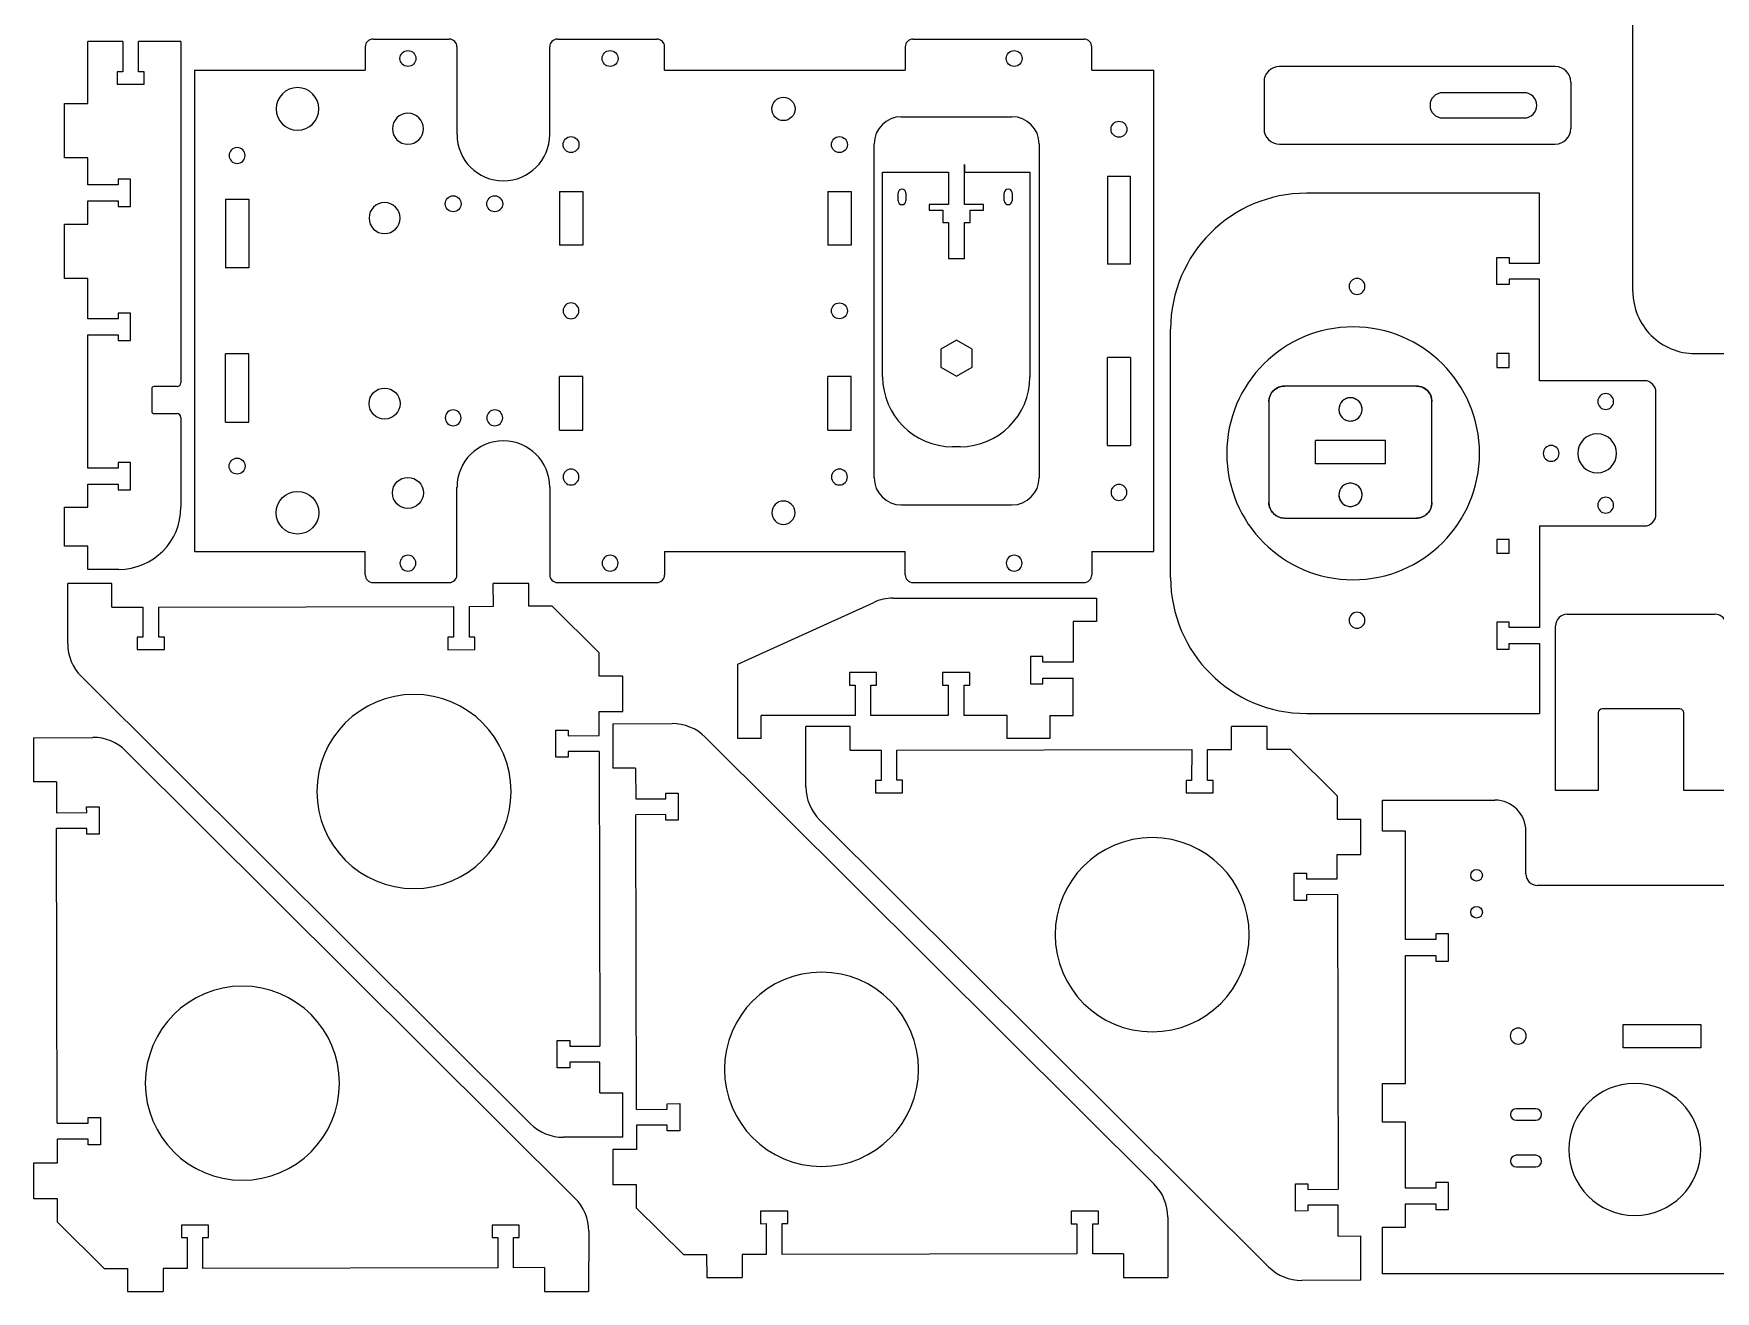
# Model space of a CAD drawing. Header units: millimetres. Extents: x -1441 to -172, y -752 to 2.
# Drawn here: x -1441.3 to -1008.1, y -751.8 to -427.9 of the extents above; entities that cross this region are included whole.
import ezdxf

# ---------------------------------------------------------------- set-up
doc = ezdxf.new("R2010")
doc.units = ezdxf.units.MM
doc.linetypes.add('HIDDEN', pattern=[9.525, 6.35, -3.175])
doc.layers.get('0').update_dxf_attribs({"color": 253, "lineweight": 70, "true_color": 0x8faf8f})
doc.layers.add('Hidden', color=38, linetype='HIDDEN', lineweight=70, true_color=0x482605)

msp = doc.modelspace()

# ---------------------------------------------------------------- linework, layer by layer
at = {"color": 38, "lineweight": -3, "true_color": 0x482605}
for p, q in [((-1029.37, -494.27), (-1029.37, -362.27)), ((-1418.32, -429.87), (-1427.32, -429.87)), ((-1427.32, -445.82), (-1427.32, -429.87)), ((-1418.32, -429.87), (-1418.32, -437.67)), ((-1403.32, -429.87), (-1414.22, -429.87)), ((-1414.22, -437.67), (-1414.22, -429.87)), ((-1403.32, -429.87), (-1403.32, -517.77)), ((-1355.85, -431.26), (-1355.85, -437.26)), ((-1353.85, -429.26), (-1334.22, -429.26)), ((-1332.22, -431.26), (-1332.22, -453.86)), ((-1308.35, -453.86), (-1308.35, -431.26)), ((-1306.35, -429.26), (-1280.74, -429.26)), ((-1278.74, -437.26), (-1278.74, -431.26)), ((-1216.78, -431.26), (-1216.78, -437.26)), ((-1214.78, -429.26), (-1170.73, -429.26)), ((-1168.73, -437.26), (-1168.73, -431.26)), ((-1399.85, -437.26), (-1355.85, -437.26)), ((-1399.85, -437.26), (-1399.85, -561.26)), ((-1278.74, -437.26), (-1216.78, -437.26)), ((-1168.73, -437.26), (-1152.73, -437.26)), ((-1152.73, -561.26), (-1152.73, -437.26)), ((-1419.77, -437.67), (-1419.77, -440.87)), ((-1418.32, -437.67), (-1419.77, -437.67)), ((-1419.77, -440.87), (-1412.77, -440.87)), ((-1412.77, -437.67), (-1414.22, -437.67)), ((-1412.77, -440.87), (-1412.77, -437.67)), ((-1433.32, -445.82), (-1427.32, -445.82)), ((-1433.32, -459.82), (-1433.32, -445.82)), ((-1217.79, -449.26), (-1189.29, -449.26)), ((-1224.79, -542.26), (-1224.79, -456.26)), ((-1182.29, -456.26), (-1182.29, -542.26)), ((-1427.32, -459.82), (-1433.32, -459.82)), ((-1427.32, -466.82), (-1427.32, -459.82)), ((-1201.53, -461.54), (-1201.53, -463.54)), ((-1201.53, -463.54), (-1201.53, -461.54)), ((-1201.53, -461.54), (-1201.53, -461.54)), ((-1419.52, -466.82), (-1427.32, -466.82)), ((-1419.52, -465.37), (-1419.52, -466.82)), ((-1416.32, -465.37), (-1419.52, -465.37)), ((-1416.32, -472.37), (-1416.32, -465.37)), ((-1222.61, -463.54), (-1205.63, -463.54)), ((-1222.61, -516.27), (-1222.61, -463.54)), ((-1205.63, -463.54), (-1205.63, -471.91)), ((-1201.53, -471.91), (-1201.53, -463.54)), ((-1201.53, -463.54), (-1184.66, -463.54)), ((-1184.66, -463.54), (-1184.66, -516.27)), ((-1164.73, -464.54), (-1158.73, -464.54)), ((-1164.73, -464.54), (-1164.73, -487.21)), ((-1158.73, -487.21), (-1158.73, -464.54)), ((-1427.32, -470.92), (-1419.52, -470.92)), ((-1427.32, -476.92), (-1427.32, -470.92)), ((-1419.52, -470.92), (-1419.52, -472.37)), ((-1391.85, -470.54), (-1385.85, -470.54)), ((-1391.85, -470.54), (-1391.85, -488.21)), ((-1385.85, -470.54), (-1385.85, -488.21)), ((-1305.85, -468.54), (-1305.85, -482.31)), ((-1305.85, -468.54), (-1299.85, -468.54)), ((-1299.85, -468.54), (-1299.85, -482.31)), ((-1236.73, -468.54), (-1236.73, -482.31)), ((-1236.73, -468.54), (-1230.73, -468.54)), ((-1230.73, -468.54), (-1230.73, -482.31)), ((-1218.63, -470.91), (-1218.63, -468.91)), ((-1216.63, -468.91), (-1216.63, -470.91)), ((-1210.63, -471.91), (-1210.63, -473.34)), ((-1205.63, -471.91), (-1210.63, -471.91)), ((-1196.63, -471.91), (-1201.53, -471.91)), ((-1196.63, -473.34), (-1196.63, -471.91)), ((-1191.27, -470.91), (-1191.27, -468.91)), ((-1189.27, -468.91), (-1189.27, -470.91)), ((-1053.43, -468.97), (-1113.43, -468.97)), ((-1053.43, -486.97), (-1053.43, -468.97)), ((-1419.52, -472.37), (-1416.32, -472.37)), ((-1210.63, -473.34), (-1207.08, -473.34)), ((-1207.08, -473.34), (-1207.08, -476.54)), ((-1200.08, -473.34), (-1196.63, -473.34)), ((-1200.08, -476.54), (-1200.08, -473.34)), ((-1433.32, -476.92), (-1427.32, -476.92)), ((-1433.32, -490.92), (-1433.32, -476.92)), ((-1207.08, -476.54), (-1205.63, -476.54)), ((-1205.63, -476.54), (-1205.63, -485.74)), ((-1201.53, -476.54), (-1200.08, -476.54)), ((-1201.53, -485.74), (-1201.53, -476.54)), ((-1299.85, -482.31), (-1305.85, -482.31)), ((-1230.73, -482.31), (-1236.73, -482.31)), ((-1385.85, -488.21), (-1391.85, -488.21)), ((-1205.63, -485.74), (-1201.53, -485.74)), ((-1158.73, -487.21), (-1164.73, -487.21)), ((-1064.43, -492.52), (-1064.43, -485.52)), ((-1064.43, -485.52), (-1061.23, -485.52)), ((-1061.23, -485.52), (-1061.23, -486.97)), ((-1061.23, -486.97), (-1053.43, -486.97)), ((-1427.32, -490.92), (-1433.32, -490.92)), ((-1427.32, -501.32), (-1427.32, -490.92)), ((-1061.23, -492.52), (-1064.43, -492.52)), ((-1053.43, -491.07), (-1061.23, -491.07)), ((-1061.23, -491.07), (-1061.23, -492.52)), ((-1053.43, -517.27), (-1053.43, -491.07)), ((-1419.52, -501.32), (-1427.32, -501.32)), ((-1419.52, -499.87), (-1419.52, -501.32)), ((-1416.32, -499.87), (-1419.52, -499.87)), ((-1416.32, -506.87), (-1416.32, -499.87)), ((-1427.32, -505.42), (-1419.52, -505.42)), ((-1427.32, -539.82), (-1427.32, -505.42)), ((-1419.52, -505.42), (-1419.52, -506.87)), ((-1148.43, -567.97), (-1148.43, -503.97)), ((-1419.52, -506.87), (-1416.32, -506.87)), ((-1385.85, -510.31), (-1391.85, -510.31)), ((-1391.85, -527.98), (-1391.85, -510.31)), ((-1385.85, -527.98), (-1385.85, -510.31)), ((-1203.57, -506.82), (-1207.57, -509.13)), ((-1207.57, -509.13), (-1207.57, -513.75)), ((-1199.57, -509.13), (-1203.57, -506.82)), ((-1199.57, -513.75), (-1199.57, -509.13)), ((-1064.43, -510.22), (-1064.43, -513.82)), ((-1061.23, -510.22), (-1064.43, -510.22)), ((-1061.23, -513.82), (-1061.23, -510.22)), ((-1013.37, -510.27), (-189.72, -510.27)), ((-1207.57, -513.75), (-1203.57, -516.06)), ((-1203.57, -516.06), (-1199.57, -513.75)), ((-1158.73, -511.31), (-1164.73, -511.31)), ((-1164.73, -533.98), (-1164.73, -511.31)), ((-1158.73, -511.31), (-1158.73, -533.98)), ((-1064.43, -513.82), (-1061.23, -513.82)), ((-1410.82, -519.27), (-1410.82, -525.22)), ((-1404.32, -518.77), (-1410.32, -518.77)), ((-1305.85, -529.98), (-1305.85, -516.21)), ((-1299.85, -516.21), (-1305.85, -516.21)), ((-1299.85, -529.98), (-1299.85, -516.21)), ((-1236.73, -529.98), (-1236.73, -516.21)), ((-1230.73, -516.21), (-1236.73, -516.21)), ((-1230.73, -529.98), (-1230.73, -516.21)), ((-1085.13, -518.65), (-1119.13, -518.65)), ((-1026.43, -517.27), (-1053.43, -517.27)), ((-1123.13, -522.65), (-1123.13, -548.65)), ((-1081.13, -548.65), (-1081.13, -522.65)), ((-1023.43, -551.67), (-1023.43, -520.27)), ((-1410.32, -525.72), (-1404.32, -525.72)), ((-1403.32, -526.72), (-1403.32, -549.87)), ((-1391.85, -527.98), (-1385.85, -527.98)), ((-1305.85, -529.98), (-1299.85, -529.98)), ((-1236.73, -529.98), (-1230.73, -529.98)), ((-1093.13, -532.65), (-1111.13, -532.65)), ((-1111.13, -538.65), (-1111.13, -532.65)), ((-1093.13, -538.65), (-1093.13, -532.65)), ((-1202.66, -534.27), (-1204.61, -534.27)), ((-1164.73, -533.98), (-1158.73, -533.98)), ((-1419.52, -539.82), (-1427.32, -539.82)), ((-1419.52, -538.37), (-1419.52, -539.82)), ((-1416.32, -538.37), (-1419.52, -538.37)), ((-1416.32, -545.37), (-1416.32, -538.37)), ((-1093.13, -538.65), (-1111.13, -538.65)), ((-1427.32, -543.92), (-1419.52, -543.92)), ((-1427.32, -549.87), (-1427.32, -543.92)), ((-1419.52, -543.92), (-1419.52, -545.37)), ((-1419.52, -545.37), (-1416.32, -545.37)), ((-1332.22, -567.26), (-1332.22, -544.66)), ((-1308.35, -544.66), (-1308.35, -567.26)), ((-1433.32, -549.87), (-1427.32, -549.87)), ((-1433.32, -559.87), (-1433.32, -549.87)), ((-1217.79, -549.26), (-1189.29, -549.26)), ((-1119.13, -552.65), (-1085.13, -552.65)), ((-1061.23, -558.12), (-1064.43, -558.12)), ((-1064.43, -558.12), (-1064.43, -561.72)), ((-1061.23, -561.72), (-1061.23, -558.12)), ((-1053.43, -554.67), (-1026.43, -554.67)), ((-1053.43, -554.67), (-1053.43, -580.87)), ((-1427.32, -559.87), (-1433.32, -559.87)), ((-1427.32, -565.87), (-1427.32, -559.87)), ((-1399.85, -561.26), (-1355.85, -561.26)), ((-1355.85, -567.26), (-1355.85, -561.26)), ((-1278.74, -561.26), (-1278.74, -567.26)), ((-1278.74, -561.26), (-1216.78, -561.26)), ((-1216.78, -567.26), (-1216.78, -561.26)), ((-1168.73, -561.26), (-1152.73, -561.26)), ((-1168.73, -561.26), (-1168.73, -567.26)), ((-1064.43, -561.72), (-1061.23, -561.72)), ((-1419.32, -565.87), (-1427.32, -565.87)), ((-1421.08, -569.46), (-1432.48, -569.46)), ((-1432.48, -584.97), (-1432.48, -569.46)), ((-1421.07, -575.57), (-1421.08, -569.46)), ((-1353.85, -569.26), (-1334.22, -569.26)), ((-1313.71, -569.46), (-1322.86, -569.46)), ((-1322.85, -575.37), (-1322.86, -569.46)), ((-1313.7, -575.35), (-1313.71, -569.46)), ((-1306.35, -569.26), (-1280.74, -569.26)), ((-1214.78, -569.26), (-1170.73, -569.26)), ((-1421.07, -575.57), (-1413.13, -575.56)), ((-1413.13, -575.56), (-1413.14, -583.32)), ((-1409.04, -575.55), (-1333.13, -575.39)), ((-1409.04, -583.31), (-1409.04, -575.55)), ((-1333.13, -575.39), (-1333.14, -583.34)), ((-1329.04, -575.38), (-1322.85, -575.37)), ((-1329.04, -583.33), (-1329.04, -575.38)), ((-1307.7, -575.34), (-1313.7, -575.35)), ((-1307.7, -575.34), (-1295.67, -587.31)), ((-1259.86, -590.28), (-1224.9, -574.36)), ((-1219.93, -573.28), (-1167.56, -573.28)), ((-1167.56, -573.28), (-1167.56, -579.28)), ((-1167.56, -579.28), (-1173.56, -579.28)), ((-1173.56, -579.28), (-1173.56, -589.77)), ((-1064.43, -579.42), (-1064.43, -586.42)), ((-1061.23, -579.42), (-1064.43, -579.42)), ((-1061.23, -580.87), (-1061.23, -579.42)), ((-1046.28, -577.41), (-1008.28, -577.41)), ((-1414.59, -583.32), (-1414.59, -586.52)), ((-1413.14, -583.32), (-1414.59, -583.32)), ((-1407.59, -583.31), (-1409.04, -583.31)), ((-1407.59, -586.51), (-1407.59, -583.31)), ((-1334.59, -583.34), (-1334.59, -586.54)), ((-1333.14, -583.34), (-1334.59, -583.34)), ((-1327.59, -583.32), (-1329.04, -583.33)), ((-1327.59, -586.52), (-1327.59, -583.32)), ((-1053.43, -580.87), (-1061.23, -580.87)), ((-1049.28, -622.79), (-1049.28, -580.41)), ((-1414.59, -586.52), (-1407.59, -586.51)), ((-1334.59, -586.54), (-1327.59, -586.52)), ((-1295.67, -587.31), (-1295.66, -593.31)), ((-1184.56, -588.32), (-1184.56, -595.32)), ((-1181.36, -588.32), (-1184.56, -588.32)), ((-1181.36, -589.77), (-1181.36, -588.32)), ((-1064.43, -586.42), (-1061.23, -586.42)), ((-1061.23, -584.97), (-1053.43, -584.97)), ((-1061.23, -586.42), (-1061.23, -584.97)), ((-1053.43, -584.97), (-1053.43, -602.97)), ((-1295.66, -593.31), (-1289.66, -593.3)), ((-1289.66, -593.3), (-1289.53, -593.42)), ((-1259.86, -609.46), (-1259.86, -590.28)), ((-1231.16, -592.46), (-1231.16, -595.66)), ((-1224.16, -592.46), (-1231.16, -592.46)), ((-1224.16, -595.66), (-1224.16, -592.46)), ((-1207.16, -592.46), (-1207.16, -595.66)), ((-1200.16, -592.46), (-1207.16, -592.46)), ((-1200.16, -595.66), (-1200.16, -592.46)), ((-1173.56, -589.77), (-1181.36, -589.77)), ((-1428.95, -593.48), (-1313.31, -708.64)), ((-1289.53, -602.45), (-1289.53, -593.42)), ((-1231.16, -595.66), (-1229.71, -595.66)), ((-1229.71, -595.66), (-1229.71, -603.46)), ((-1225.61, -595.66), (-1224.16, -595.66)), ((-1225.61, -603.46), (-1225.61, -595.66)), ((-1207.16, -595.66), (-1205.71, -595.66)), ((-1205.71, -595.66), (-1205.71, -603.46)), ((-1201.61, -595.66), (-1200.16, -595.66)), ((-1201.61, -603.46), (-1201.61, -595.66)), ((-1184.56, -595.32), (-1181.36, -595.32)), ((-1181.36, -593.87), (-1173.56, -593.87)), ((-1181.36, -595.32), (-1181.36, -593.87)), ((-1173.56, -603.46), (-1173.56, -593.87)), ((-1017.28, -601.79), (-1037.28, -601.79)), ((-1295.64, -602.46), (-1289.53, -602.45)), ((-1295.62, -608.66), (-1295.64, -602.46)), ((-1292.09, -605.64), (-1276.83, -605.57)), ((-1292.09, -605.64), (-1292.09, -617.04)), ((-1253.86, -609.46), (-1253.86, -603.46)), ((-1229.71, -603.46), (-1253.86, -603.46)), ((-1230.96, -606.34), (-1242.36, -606.34)), ((-1242.36, -621.85), (-1242.36, -606.34)), ((-1230.95, -612.45), (-1230.96, -606.34)), ((-1205.71, -603.46), (-1225.61, -603.46)), ((-1190.56, -603.46), (-1201.61, -603.46)), ((-1190.56, -609.46), (-1190.56, -603.46)), ((-1179.56, -603.46), (-1173.56, -603.46)), ((-1179.56, -603.46), (-1179.56, -609.46)), ((-1123.59, -606.34), (-1132.74, -606.34)), ((-1132.73, -612.25), (-1132.74, -606.34)), ((-1123.58, -612.23), (-1123.59, -606.34)), ((-1113.43, -602.97), (-1053.43, -602.97)), ((-1038.28, -602.79), (-1038.28, -622.79)), ((-1016.28, -622.79), (-1016.28, -602.79)), ((-1441.25, -609.22), (-1425.99, -609.15)), ((-1441.25, -609.22), (-1441.25, -620.62)), ((-1306.77, -607.25), (-1303.57, -607.24)), ((-1306.75, -614.25), (-1306.77, -607.25)), ((-1303.57, -607.24), (-1303.57, -608.69)), ((-1303.57, -608.69), (-1295.62, -608.66)), ((-1152.67, -724.23), (-1268.31, -609.07)), ((-1253.86, -609.46), (-1259.86, -609.46)), ((-1179.56, -609.46), (-1190.56, -609.46)), ((-1301.83, -727.81), (-1417.47, -612.65)), ((-1303.55, -614.24), (-1306.75, -614.25)), ((-1295.61, -612.75), (-1303.56, -612.79)), ((-1303.56, -612.79), (-1303.55, -614.24)), ((-1295.61, -612.75), (-1295.44, -688.66)), ((-1230.95, -612.45), (-1223.01, -612.44)), ((-1223.01, -612.44), (-1223.02, -620.2)), ((-1218.92, -612.43), (-1143.01, -612.27)), ((-1218.92, -620.19), (-1218.92, -612.43)), ((-1143.01, -612.27), (-1143.02, -620.22)), ((-1138.92, -612.26), (-1132.73, -612.25)), ((-1138.92, -620.21), (-1138.92, -612.26)), ((-1117.58, -612.22), (-1123.58, -612.23)), ((-1117.58, -612.22), (-1105.55, -624.19)), ((-1286.21, -617.03), (-1292.09, -617.04)), ((-1286.21, -617.03), (-1286.19, -624.96)), ((-1435.37, -620.61), (-1441.25, -620.62)), ((-1435.37, -620.61), (-1435.35, -628.54)), ((-1278.44, -623.48), (-1275.24, -623.46)), ((-1278.43, -624.93), (-1278.44, -623.48)), ((-1275.24, -623.46), (-1275.22, -630.46)), ((-1224.47, -620.2), (-1224.47, -623.4)), ((-1223.02, -620.2), (-1224.47, -620.2)), ((-1224.47, -623.4), (-1217.47, -623.39)), ((-1217.47, -620.19), (-1218.92, -620.19)), ((-1217.47, -623.39), (-1217.47, -620.19)), ((-1144.47, -620.22), (-1144.47, -623.42)), ((-1143.02, -620.22), (-1144.47, -620.22)), ((-1144.47, -623.42), (-1137.47, -623.4)), ((-1137.47, -620.2), (-1138.92, -620.21)), ((-1137.47, -623.4), (-1137.47, -620.2)), ((-1038.28, -622.79), (-1049.28, -622.79)), ((-1005.28, -622.79), (-1016.28, -622.79)), ((-1427.6, -627.06), (-1424.4, -627.04)), ((-1427.59, -628.51), (-1427.6, -627.06)), ((-1424.4, -627.04), (-1424.38, -634.04)), ((-1286.19, -624.96), (-1278.43, -624.93)), ((-1105.55, -624.19), (-1105.54, -630.19)), ((-1093.9, -633.27), (-1093.9, -625.27)), ((-1093.9, -625.27), (-1064.93, -625.27)), ((-1093.9, -633.27), (-1093.9, -625.27)), ((-1435.35, -628.54), (-1427.59, -628.51)), ((-1278.42, -629.02), (-1286.18, -629.05)), ((-1286.01, -704.96), (-1286.18, -629.05)), ((-1278.42, -630.47), (-1278.42, -629.02)), ((-1275.22, -630.46), (-1278.42, -630.47)), ((-1238.83, -630.36), (-1123.19, -745.52)), ((-1105.54, -630.19), (-1099.54, -630.18)), ((-1099.54, -630.18), (-1099.41, -630.3)), ((-1099.41, -639.33), (-1099.41, -630.3)), ((-1427.58, -632.6), (-1435.34, -632.63)), ((-1435.17, -708.54), (-1435.34, -632.63)), ((-1427.58, -634.05), (-1427.58, -632.6)), ((-1424.38, -634.04), (-1427.58, -634.05)), ((-1087.9, -633.27), (-1093.9, -633.27)), ((-1087.9, -661.22), (-1087.9, -633.27)), ((-1087.9, -661.22), (-1087.9, -633.27)), ((-1056.93, -644.27), (-1056.93, -633.27)), ((-1105.52, -639.34), (-1099.41, -639.33)), ((-1105.5, -645.54), (-1105.52, -639.34)), ((-1116.65, -644.13), (-1113.45, -644.12)), ((-1116.63, -651.13), (-1116.65, -644.13)), ((-1113.45, -644.12), (-1113.45, -645.57)), ((-1113.45, -645.57), (-1105.5, -645.54)), ((-1105.49, -649.63), (-1113.44, -649.67)), ((-1113.44, -649.67), (-1113.43, -651.12)), ((-1105.49, -649.63), (-1105.32, -725.54)), ((-300.88, -647.27), (-1053.93, -647.27)), ((-1113.43, -651.12), (-1116.63, -651.13)), ((-1080.1, -661.22), (-1087.9, -661.22)), ((-1080.1, -659.77), (-1080.1, -661.22)), ((-1076.9, -659.77), (-1080.1, -659.77)), ((-1076.9, -666.77), (-1076.9, -659.77)), ((-1087.9, -698.27), (-1087.9, -665.32)), ((-1087.9, -698.27), (-1087.9, -665.32)), ((-1087.9, -665.32), (-1080.1, -665.32)), ((-1080.1, -665.32), (-1080.1, -666.77)), ((-1080.1, -666.77), (-1076.9, -666.77)), ((-1031.85, -683.06), (-1011.85, -683.06)), ((-1031.85, -689.06), (-1031.85, -683.06)), ((-1011.85, -683.06), (-1011.85, -689.06)), ((-1306.4, -687.25), (-1303.2, -687.24)), ((-1306.39, -694.25), (-1306.4, -687.25)), ((-1303.2, -687.24), (-1303.2, -688.69)), ((-1303.2, -688.69), (-1295.44, -688.66)), ((-1295.43, -692.75), (-1303.19, -692.78)), ((-1303.19, -692.78), (-1303.19, -694.23)), ((-1295.41, -700.69), (-1295.43, -692.75)), ((-1011.85, -689.06), (-1031.85, -689.06)), ((-1303.19, -694.23), (-1306.39, -694.25)), ((-1295.41, -700.69), (-1289.53, -700.67)), ((-1289.53, -712.07), (-1289.53, -700.67)), ((-1093.9, -708.27), (-1093.9, -698.27)), ((-1093.9, -708.27), (-1093.9, -698.27)), ((-1093.9, -698.27), (-1087.9, -698.27)), ((-1286.01, -704.96), (-1278.06, -704.93)), ((-1278.07, -703.48), (-1274.87, -703.46)), ((-1278.06, -704.93), (-1278.07, -703.48)), ((-1274.87, -703.46), (-1274.85, -710.46)), ((-1054.41, -704.77), (-1059.41, -704.77)), ((-1435.17, -708.54), (-1427.22, -708.51)), ((-1427.23, -707.06), (-1424.03, -707.04)), ((-1427.22, -708.51), (-1427.23, -707.06)), ((-1424.03, -707.04), (-1424.01, -714.04)), ((-1278.06, -709.02), (-1286, -709.05)), ((-1286, -709.05), (-1285.99, -715.25)), ((-1278.05, -710.47), (-1278.06, -709.02)), ((-1087.9, -708.27), (-1093.9, -708.27)), ((-1087.9, -725.22), (-1087.9, -708.27)), ((-1087.9, -725.22), (-1087.9, -708.27)), ((-1059.41, -707.77), (-1054.41, -707.77)), ((-1427.22, -712.6), (-1435.16, -712.63)), ((-1435.16, -712.63), (-1435.15, -718.83)), ((-1427.21, -714.05), (-1427.22, -712.6)), ((-1424.01, -714.04), (-1427.21, -714.05)), ((-1289.53, -712.07), (-1304.79, -712.14)), ((-1274.85, -710.46), (-1278.05, -710.47)), ((-1435.15, -718.83), (-1441.25, -718.84)), ((-1441.25, -718.84), (-1441.25, -727.87)), ((-1285.99, -715.25), (-1292.09, -715.26)), ((-1292.09, -715.26), (-1292.09, -724.29)), ((-1054.41, -716.77), (-1059.41, -716.77)), ((-1059.41, -719.77), (-1054.41, -719.77)), ((-1291.96, -724.41), (-1292.09, -724.29)), ((-1285.96, -724.4), (-1291.96, -724.41)), ((-1285.95, -730.4), (-1285.96, -724.4)), ((-1116.28, -724.13), (-1113.08, -724.12)), ((-1116.27, -731.13), (-1116.28, -724.13)), ((-1113.08, -724.12), (-1113.08, -725.57)), ((-1113.08, -725.57), (-1105.32, -725.54)), ((-1080.1, -725.22), (-1087.9, -725.22)), ((-1076.9, -723.77), (-1080.1, -723.77)), ((-1080.1, -723.77), (-1080.1, -725.22)), ((-1076.9, -730.77), (-1076.9, -723.77)), ((-1441.12, -727.99), (-1441.25, -727.87)), ((-1435.12, -727.98), (-1441.12, -727.99)), ((-1435.11, -733.98), (-1435.12, -727.98)), ((-1273.92, -742.37), (-1285.95, -730.4)), ((-1247.04, -731.17), (-1254.04, -731.19)), ((-1254.04, -731.19), (-1254.03, -734.39)), ((-1247.04, -734.37), (-1247.04, -731.17)), ((-1167.04, -731.19), (-1174.04, -731.2)), ((-1174.04, -731.2), (-1174.03, -734.4)), ((-1167.04, -734.39), (-1167.04, -731.19)), ((-1113.07, -731.11), (-1116.27, -731.13)), ((-1105.31, -729.63), (-1113.07, -729.66)), ((-1113.07, -729.66), (-1113.07, -731.11)), ((-1105.29, -737.57), (-1105.31, -729.63)), ((-1087.9, -735.27), (-1087.9, -729.32)), ((-1087.9, -735.27), (-1087.9, -729.32)), ((-1087.9, -729.32), (-1080.1, -729.32)), ((-1080.1, -729.32), (-1080.1, -730.77)), ((-1080.1, -730.77), (-1076.9, -730.77)), ((-1423.08, -745.95), (-1435.11, -733.98)), ((-1396.2, -734.75), (-1403.2, -734.77)), ((-1403.2, -734.77), (-1403.19, -737.97)), ((-1396.2, -737.95), (-1396.2, -734.75)), ((-1316.2, -734.77), (-1323.2, -734.78)), ((-1323.2, -734.78), (-1323.19, -737.98)), ((-1316.2, -737.97), (-1316.2, -734.77)), ((-1254.03, -734.39), (-1252.58, -734.38)), ((-1252.58, -734.38), (-1252.58, -742.33)), ((-1248.49, -742.32), (-1248.49, -734.37)), ((-1248.49, -734.37), (-1247.04, -734.37)), ((-1174.03, -734.4), (-1172.58, -734.4)), ((-1172.58, -734.4), (-1172.58, -742.16)), ((-1168.49, -742.15), (-1168.49, -734.39)), ((-1168.49, -734.39), (-1167.04, -734.39)), ((-1149.14, -732.74), (-1149.15, -748.25)), ((-1093.9, -747.27), (-1093.9, -735.27)), ((-1093.9, -747.27), (-1093.9, -735.27)), ((-1093.9, -735.27), (-1087.9, -735.27)), ((-1403.19, -737.97), (-1401.74, -737.96)), ((-1401.74, -737.96), (-1401.74, -745.91)), ((-1397.65, -745.9), (-1397.65, -737.95)), ((-1397.65, -737.95), (-1396.2, -737.95)), ((-1323.19, -737.98), (-1321.74, -737.98)), ((-1321.74, -737.98), (-1321.74, -745.74)), ((-1317.65, -745.73), (-1317.65, -737.97)), ((-1317.65, -737.97), (-1316.2, -737.97)), ((-1298.3, -736.32), (-1298.31, -751.83)), ((-1105.29, -737.57), (-1099.41, -737.55)), ((-1099.41, -748.95), (-1099.41, -737.55)), ((-1273.92, -742.37), (-1267.93, -742.36)), ((-1267.93, -742.36), (-1267.91, -748.25)), ((-1252.58, -742.33), (-1258.77, -742.34)), ((-1258.77, -742.34), (-1258.76, -748.25)), ((-1172.58, -742.16), (-1248.49, -742.32)), ((-1160.55, -742.14), (-1168.49, -742.15)), ((-1160.55, -742.14), (-1160.54, -748.25)), ((-1423.08, -745.95), (-1417.09, -745.94)), ((-1417.09, -745.94), (-1417.07, -751.83)), ((-1401.74, -745.91), (-1407.93, -745.92)), ((-1407.93, -745.92), (-1407.92, -751.83)), ((-1321.74, -745.74), (-1397.65, -745.9)), ((-1309.71, -745.72), (-1317.65, -745.73)), ((-1309.71, -745.72), (-1309.7, -751.83)), ((-1267.91, -748.25), (-1258.76, -748.25)), ((-1160.54, -748.25), (-1149.15, -748.25)), ((-1099.41, -748.95), (-1114.67, -749.02)), ((-835.42, -747.27), (-1093.9, -747.27)), ((-1417.07, -751.83), (-1407.92, -751.83)), ((-1309.7, -751.83), (-1298.31, -751.83))]:
    msp.add_line(p, q, dxfattribs=at)
at = {"color": 98, "lineweight": -3, "true_color": 0x054805}
for p, q in [((-1049.38, -436.33), (-1120.38, -436.33)), ((-1124.38, -440.33), (-1124.38, -452.33)), ((-1045.38, -440.33), (-1045.38, -452.33)), ((-1057.38, -443.08), (-1078.38, -443.08)), ((-1078.38, -449.58), (-1057.38, -449.58)), ((-1120.38, -456.33), (-1049.38, -456.33))]:
    msp.add_line(p, q, dxfattribs=at)
at = {"color": 38, "lineweight": -3, "true_color": 0x482605}
for centre, radius in [((-1344.85, -434.26), 2.05), ((-1292.79, -434.26), 2.05), ((-1188.73, -434.26), 2.05), ((-1248.15, -447.26), 3), ((-1302.85, -456.45), 2.05), ((-1233.73, -456.45), 2.05), ((-1161.73, -452.49), 2.05), ((-1333.2, -471.69), 2.05), ((-1322.5, -471.69), 2.05), ((-1233.73, -499.26), 2.05), ((-1350.86, -523.16), 4), ((-1388.85, -539.26), 2.05), ((-1344.86, -546.16), 4), ((-1373.29, -551.26), 5.5), ((-1069.63, -644.65), 1.5), ((-1069.63, -654.17), 1.5)]:
    msp.add_circle(centre, radius, dxfattribs=at)
at = {"color": 38, "lineweight": -3, "true_color": 0x482605, "extrusion": (-4.88813e-15, -4.44089e-16, -1)}
for centre, radius in [((1373.29, -447.26), 5.5), ((1388.85, -459.26), 2.05), ((1302.85, -499.26), 2.05), ((1302.85, -542.07), 2.05), ((1233.73, -542.07), 2.05), ((1161.73, -546.03), 2.05), ((1344.85, -564.26), 2.05), ((1292.79, -564.26), 2.05), ((1188.73, -564.26), 2.05)]:
    msp.add_circle(centre, radius, dxfattribs=at)
at = {"color": 38, "lineweight": -3, "true_color": 0x482605, "extrusion": (6.74793e-15, -4.44089e-16, -1)}
msp.add_circle((1344.86, -452.36), 4, dxfattribs=at)
at = {"color": 38, "lineweight": -3, "true_color": 0x482605, "extrusion": (6.74794e-15, -4.44089e-16, -1)}
msp.add_circle((1350.86, -475.36), 4, dxfattribs=at)
at = {"color": 38, "lineweight": -3, "true_color": 0x482605, "extrusion": (-3.81639e-17, -1.33799e-15, -1)}
for centre, radius in [((1100.43, -492.97), 2.05), ((1101.43, -535.97), 32.55), ((1036.38, -522.62), 2.05), ((1050.43, -535.97), 2.05), ((1036.38, -549.32), 2.05), ((1100.43, -578.97), 2.05)]:
    msp.add_circle(centre, radius, dxfattribs=at)
at = {"color": 38, "lineweight": -3, "true_color": 0x482605, "extrusion": (-4.88813e-15, 8.04814e-15, -1)}
msp.add_circle((1333.2, -526.83), 2.05, dxfattribs=at)
at = {"color": 38, "lineweight": -3, "true_color": 0x482605, "extrusion": (-4.88813e-15, 8.12542e-15, -1)}
msp.add_circle((1322.5, -526.83), 2.05, dxfattribs=at)
at = {"color": 38, "lineweight": -3, "true_color": 0x482605, "extrusion": (7.649e-16, 5.29611e-17, -1)}
msp.add_circle((1038.58, -535.97), 5, dxfattribs=at)
at = {"color": 38, "lineweight": -3, "true_color": 0x482605, "extrusion": (-1.44881e-15, -4.44089e-16, -1)}
msp.add_circle((1248.15, -551.26), 3, dxfattribs=at)
at = {"color": 38, "lineweight": -3, "true_color": 0x482605, "extrusion": (4.23709e-15, -3.82859e-16, -1)}
for centre in [(1343.3, -623.08), (1153.18, -659.96)]:
    msp.add_circle(centre, 25, dxfattribs=at)
at = {"color": 38, "lineweight": -3, "true_color": 0x482605, "extrusion": (-4.31342e-15, -5.0532e-16, -1)}
for centre in [(1238.33, -694.63), (1387.49, -698.21)]:
    msp.add_circle(centre, 25, dxfattribs=at)
at = {"color": 38, "lineweight": -3, "true_color": 0x482605, "extrusion": (3.39912e-15, -5.0532e-16, -1)}
for centre, radius in [((1058.91, -686.06), 2.05), ((1028.9, -715.27), 17)]:
    msp.add_circle(centre, radius, dxfattribs=at)
at = {"color": 38, "lineweight": -3, "true_color": 0x482605}
for centre, radius, start, end in [((-1353.85, -431.26), 2, 90, 180), ((-1334.22, -431.26), 2, 360, 90), ((-1306.35, -431.26), 2, 90, 180), ((-1280.74, -431.26), 2, 360, 90), ((-1214.78, -431.26), 2, 90, 180), ((-1170.73, -431.26), 2, 360, 90), ((-1217.79, -456.26), 7, 90, 180), ((-1189.29, -456.26), 7, 0, 90), ((-1320.28, -453.86), 11.93, 180, 0), ((-1217.63, -468.91), 1, 360, 180), ((-1217.63, -470.91), 1, 180, 0), ((-1190.27, -468.91), 1, 360, 180), ((-1190.27, -470.91), 1, 180, 0), ((-1113.43, -503.97), 35, 90, 180), ((-1013.37, -494.27), 16, 179.9998, 270), ((-1410.32, -519.27), 0.5, 90, 180), ((-1404.32, -517.77), 1, 270, 0), ((-1204.61, -516.27), 18, 180, 270), ((-1202.66, -516.27), 18, 270, 0), ((-1026.43, -520.27), 3, 360, 90), ((-1410.32, -525.22), 0.5, 180, 270), ((-1404.32, -526.72), 1, 360, 90), ((-1320.28, -544.66), 11.93, 0, 180), ((-1217.79, -542.26), 7, 180, 270), ((-1189.29, -542.26), 7, 270, 0), ((-1419.32, -549.87), 16, 270, 0), ((-1026.43, -551.67), 3, 270, 360), ((-1353.85, -567.26), 2, 180, 270), ((-1334.22, -567.26), 2, 270, 0), ((-1306.35, -567.26), 2, 180, 270), ((-1280.74, -567.26), 2, 270, 0), ((-1214.78, -567.26), 2, 180, 270), ((-1170.73, -567.26), 2, 270, 0), ((-1113.43, -567.97), 35, 180, 270), ((-1219.93, -585.28), 12, 90, 114.4743), ((-1046.28, -580.41), 3, 90, 180), ((-1008.28, -580.41), 3, 360, 90), ((-1420.48, -584.97), 12, 179.9869, 225.1178), ((-1037.28, -602.79), 1, 90, 180), ((-1017.28, -602.79), 1, 0, 90), ((-1276.78, -617.57), 12, 45.1178, 90.2628), ((-1425.94, -621.15), 12, 45.1178, 90.2628), ((-1230.36, -621.85), 12, 179.9869, 225.1178), ((-1064.93, -633.27), 8, 0, 90), ((-1053.93, -644.27), 3, 180, 270), ((-1059.41, -706.27), 1.5, 90, 270), ((-1054.41, -706.27), 1.5, 270, 90), ((-1304.84, -700.14), 12, 225.1178, 270.2628), ((-1059.41, -718.27), 1.5, 90, 270), ((-1054.41, -718.27), 1.5, 270, 90), ((-1161.14, -732.74), 12, 359.9869, 45.1178), ((-1310.3, -736.32), 12, 359.9869, 45.1178), ((-1114.72, -737.02), 12, 225.1178, 270.2628)]:
    msp.add_arc(centre, radius, start, end, dxfattribs=at)
at = {"color": 98, "lineweight": -3, "true_color": 0x054805}
for centre, radius, start, end in [((-1120.38, -440.33), 4, 90, 180), ((-1049.38, -440.33), 4, 360, 90), ((-1078.38, -446.33), 3.25, 90, 270), ((-1057.38, -446.33), 3.25, 270, 90), ((-1120.38, -452.33), 4, 180, 270), ((-1049.38, -452.33), 4, 270, 0)]:
    msp.add_arc(centre, radius, start, end, dxfattribs=at)
at = {"color": 38, "lineweight": -3, "true_color": 0x482605, "extrusion": (-8.58909e-35, -9.86076e-32, -1)}
for centre, start_param, end_param in [((-1119.13, -522.65), 3.140725, 4.711521), ((-1119.13, -548.65), 1.569928, 3.140725), ((-1085.13, -548.65), 6.282317, 7.853114)]:
    msp.add_ellipse(centre, major_axis=(4, 0), ratio=1, start_param=start_param, end_param=end_param, dxfattribs=at)
at = {"color": 38, "lineweight": -3, "true_color": 0x482605, "extrusion": (0, 0, -1)}
msp.add_ellipse((-1085.13, -522.65), major_axis=(4, 0), ratio=1, start_param=4.711521, end_param=6.282317, dxfattribs=at)
at = {"color": 38, "lineweight": -3, "true_color": 0x482605, "extrusion": (-1.23259e-32, 1.07364e-35, -1)}
msp.add_ellipse((-1102.12, -524.65), major_axis=(3, 0), ratio=1, dxfattribs=at)
at = {"color": 38, "lineweight": -3, "true_color": 0x482605, "extrusion": (0, 0, -1)}
msp.add_ellipse((-1102.12, -546.65), major_axis=(3, 0), ratio=1, dxfattribs=at)
at = {"color": 38, "lineweight": -3, "true_color": 0x482605}
for centre, start_param, end_param in [((-1119.13, -548.65), 0.000868, 1.571664), ((-1085.13, -548.65), 1.571664, 3.142461)]:
    msp.add_ellipse(centre, major_axis=(-4, 0), ratio=1, start_param=start_param, end_param=end_param, dxfattribs=at)
at = {"layer": 'Hidden', "lineweight": -3}
for p, q in [((-1119.13, -518.65), (-1119.13, -518.65)), ((-1085.13, -518.65), (-1085.13, -518.65)), ((-1123.13, -522.65), (-1123.13, -522.65)), ((-1081.13, -522.65), (-1081.13, -522.65)), ((-1111.13, -532.65), (-1111.13, -532.65)), ((-1093.13, -532.65), (-1093.13, -532.65)), ((-1111.13, -538.65), (-1111.13, -538.65)), ((-1093.13, -538.65), (-1093.13, -538.65)), ((-1123.13, -548.65), (-1123.13, -548.65)), ((-1081.13, -548.65), (-1081.13, -548.65)), ((-1119.13, -552.65), (-1119.13, -552.65)), ((-1085.13, -552.65), (-1085.13, -552.65)), ((-1093.9, -625.27), (-1093.9, -625.27)), ((-1093.9, -633.27), (-1093.9, -633.27)), ((-1087.9, -633.27), (-1087.9, -633.27)), ((-1087.9, -661.22), (-1087.9, -661.22)), ((-1087.9, -665.32), (-1087.9, -665.32)), ((-1093.9, -698.27), (-1093.9, -698.27)), ((-1087.9, -698.27), (-1087.9, -698.27)), ((-1093.9, -708.27), (-1093.9, -708.27)), ((-1087.9, -708.27), (-1087.9, -708.27)), ((-1087.9, -725.22), (-1087.9, -725.22)), ((-1087.9, -729.32), (-1087.9, -729.32)), ((-1093.9, -735.27), (-1093.9, -735.27)), ((-1087.9, -735.27), (-1087.9, -735.27)), ((-1093.9, -747.27), (-1093.9, -747.27))]:
    msp.add_line(p, q, dxfattribs=at)
for centre, start_param, end_param in [((-1119.13, -522.65), 4.713257, 6.284053), ((-1085.13, -522.65), 3.142461, 4.713257)]:
    msp.add_ellipse(centre, major_axis=(-4, 0), ratio=1, start_param=start_param, end_param=end_param, dxfattribs=at)
at = {"layer": 'Hidden', "lineweight": -3, "extrusion": (-1.23259e-32, 1.07364e-35, -1)}
msp.add_ellipse((-1102.12, -524.65), major_axis=(3, 0), ratio=1, dxfattribs=at)
at = {"layer": 'Hidden', "lineweight": -3, "extrusion": (0, 0, -1)}
msp.add_ellipse((-1102.12, -546.65), major_axis=(3, 0), ratio=1, dxfattribs=at)

doc.saveas('drawing.dxf')
